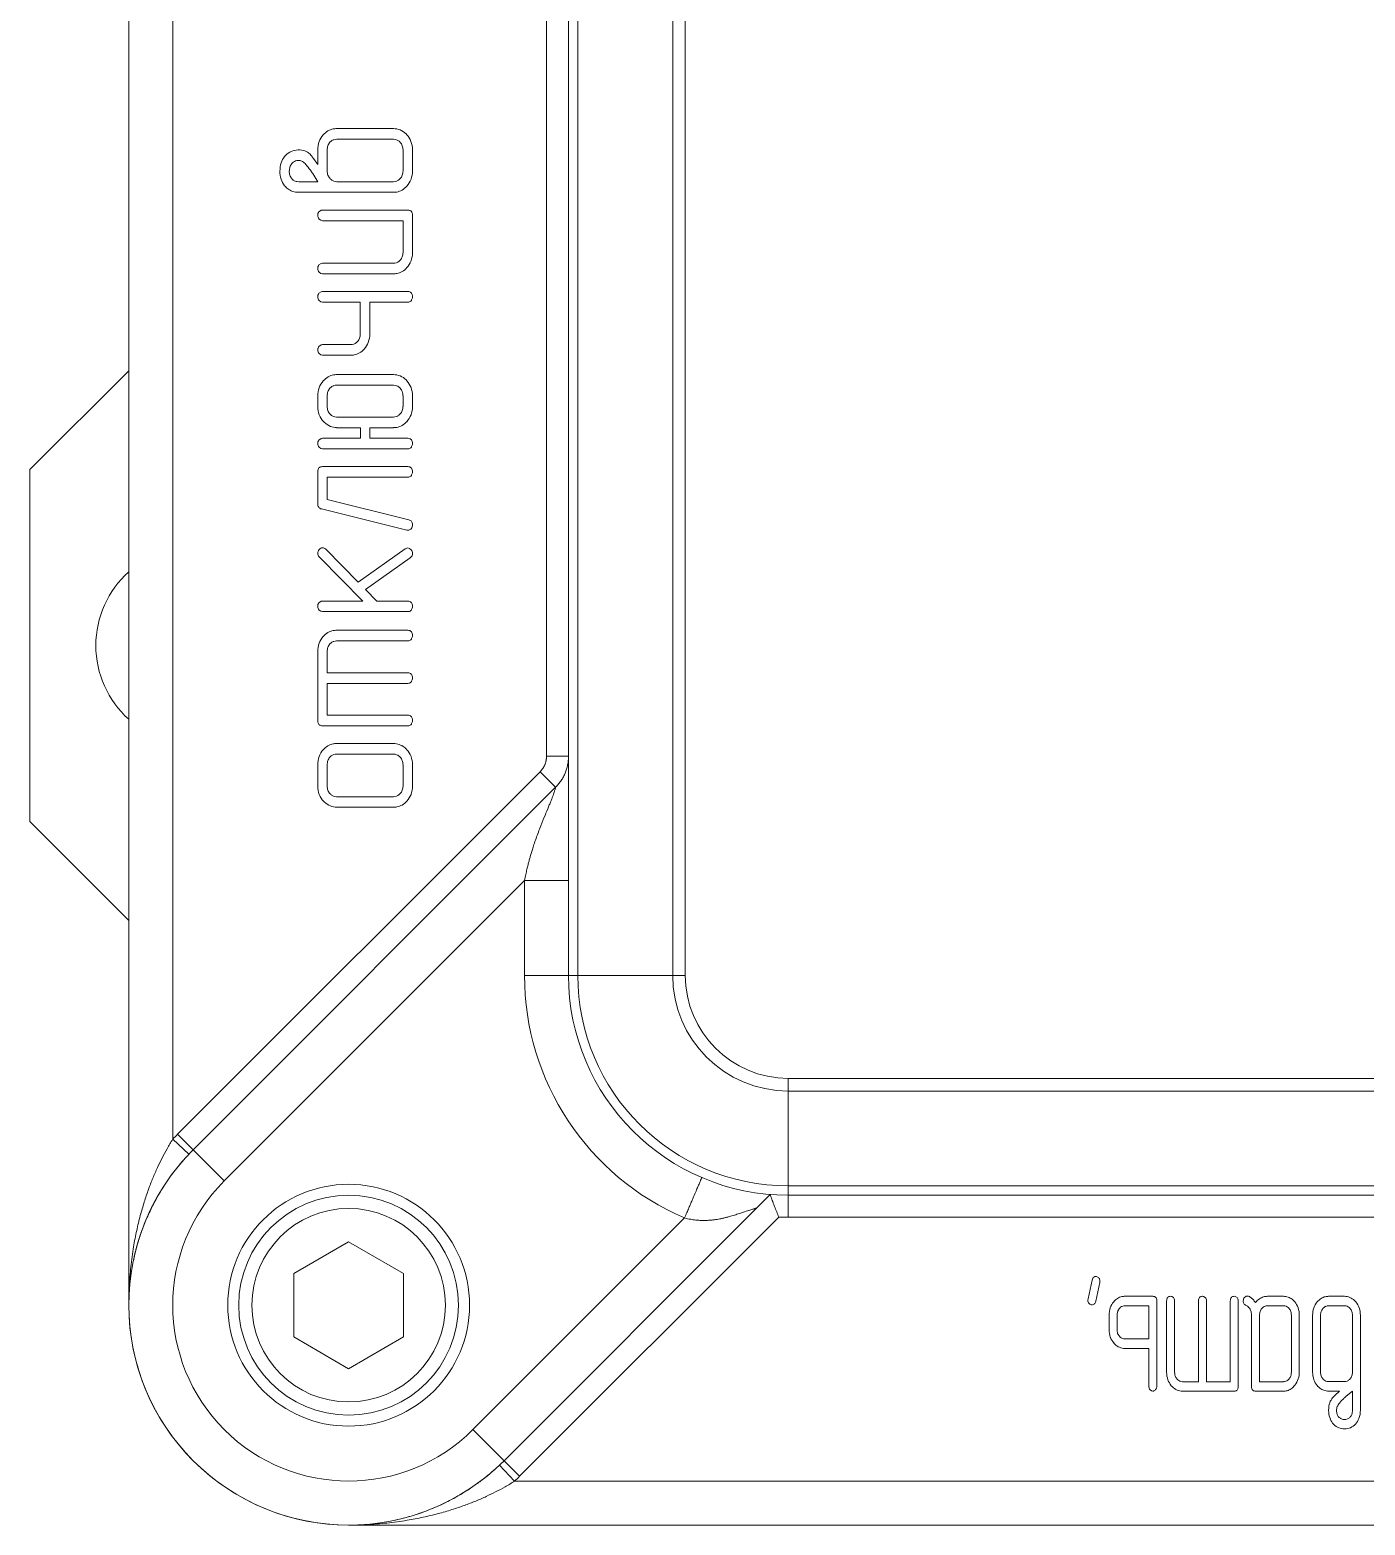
# Model space of a CAD drawing. Header units: millimetres. Extents: x -337 to 383, y -252 to 375.
# Drawn here: x -62 to -1.3, y -80 to -12 of the extents above; entities that cross this region are included whole.
import ezdxf

# ---------------------------------------------------------------- set-up
doc = ezdxf.new("R2010")
doc.units = ezdxf.units.MM
doc.linetypes.add('K5LT_THIN', pattern=[0])

# ---------------------------------------------------------------- blocks, each defined once
blk = doc.blocks.new('U2')
at = {"color": 7, "linetype": 'K5LT_THIN', "lineweight": 18}
for p, q in [((-37.5, 55), (-37.5, -55)), ((-37.074, 55), (-37.074, -55)), ((-32.758, 55), (-32.758, -55)), ((-32.185, 55), (-32.185, -55)), ((-57.5, -70), (-57.5, -6)), ((-55.5, -62.45), (-55.5, -7.55)), ((-38.5, -11), (-38.5, -45.029)), ((-45.457, -16.489), (-48.044, -16.489)), ((-45.457, -16.972), (-48.044, -16.972)), ((-45.383, -16.979), (-45.457, -16.972)), ((-44.849, -16.767), (-44.883, -16.732)), ((-49.88, -17.465), (-49.892, -17.466)), ((-49.255, -17.658), (-49.325, -17.594)), ((-48.906, -17.46), (-48.906, -18.116)), ((-48.475, -17.46), (-48.475, -18.416)), ((-48.289, -17.055), (-48.35, -17.112)), ((-45.026, -18.416), (-45.026, -17.46)), ((-44.595, -18.416), (-44.595, -17.46)), ((-50.019, -18.014), (-50.085, -18.08)), ((-49.747, -17.94), (-49.786, -17.938)), ((-48.906, -18.116), (-49.104, -17.841)), ((-49.855, -18.897), (-49.773, -18.903)), ((-49.773, -18.903), (-48.906, -18.903)), ((-48.906, -18.903), (-49.135, -18.532)), ((-48.119, -18.897), (-48.044, -18.903)), ((-48.044, -18.903), (-45.457, -18.903)), ((-45.212, -18.821), (-45.151, -18.763)), ((-49.773, -19.386), (-45.457, -19.386)), ((-48.754, -20.202), (-48.852, -20.271)), ((-48.692, -20.194), (-48.754, -20.202)), ((-44.811, -20.194), (-48.692, -20.194)), ((-44.653, -20.251), (-44.67, -20.235)), ((-48.908, -20.435), (-48.908, -20.437)), ((-48.834, -20.604), (-48.762, -20.658)), ((-48.762, -20.658), (-48.692, -20.676)), ((-48.692, -20.676), (-45.026, -20.676)), ((-45.026, -20.676), (-45.026, -22.126)), ((-44.595, -22.126), (-44.595, -20.436)), ((-48.908, -22.851), (-48.908, -22.853)), ((-48.754, -22.618), (-48.852, -22.687)), ((-48.834, -23.019), (-48.762, -23.073)), ((-48.762, -23.073), (-48.692, -23.091)), ((-48.692, -22.61), (-48.754, -22.618)), ((-45.458, -22.61), (-48.692, -22.61)), ((-48.692, -23.091), (-45.458, -23.091)), ((-45.151, -22.47), (-45.213, -22.527)), ((-48.908, -24.139), (-48.908, -24.141)), ((-48.754, -23.906), (-48.852, -23.975)), ((-48.835, -24.308), (-48.762, -24.362)), ((-48.762, -24.362), (-48.692, -24.38)), ((-48.692, -23.898), (-48.754, -23.906)), ((-44.811, -23.898), (-48.692, -23.898)), ((-48.692, -24.38), (-46.968, -24.38)), ((-46.968, -24.38), (-46.968, -25.831)), ((-46.537, -25.829), (-46.537, -24.38)), ((-46.537, -24.38), (-44.811, -24.38)), ((-44.811, -24.38), (-44.762, -24.376)), ((-44.647, -23.966), (-44.655, -23.957)), ((-48.754, -26.322), (-48.852, -26.391)), ((-48.692, -26.314), (-48.754, -26.322)), ((-47.399, -26.314), (-48.692, -26.314)), ((-47.093, -26.174), (-47.155, -26.232)), ((-48.908, -26.555), (-48.908, -26.557)), ((-48.835, -26.723), (-48.762, -26.778)), ((-48.762, -26.778), (-48.692, -26.796)), ((-48.692, -26.796), (-47.399, -26.796)), ((-62, -32), (-57.5, -27.5)), ((-45.458, -27.677), (-48.045, -27.677)), ((-48.29, -28.241), (-48.351, -28.298)), ((-45.458, -28.158), (-48.045, -28.158)), ((-45.38, -28.165), (-45.458, -28.158)), ((-44.847, -27.959), (-44.888, -27.916)), ((-48.908, -28.642), (-48.908, -29.125)), ((-48.477, -28.642), (-48.477, -29.125)), ((-45.026, -29.125), (-45.026, -28.642)), ((-44.595, -29.125), (-44.595, -28.642)), ((-48.638, -29.815), (-48.608, -29.844)), ((-48.123, -29.601), (-48.045, -29.608)), ((-48.045, -29.608), (-45.458, -29.608)), ((-45.213, -29.526), (-45.151, -29.468)), ((-48.754, -30.582), (-48.852, -30.651)), ((-48.692, -30.574), (-48.754, -30.582)), ((-46.966, -30.574), (-48.692, -30.574)), ((-48.045, -30.09), (-46.966, -30.09)), ((-46.966, -30.09), (-46.966, -30.574)), ((-46.534, -30.574), (-46.534, -30.09)), ((-46.534, -30.09), (-45.457, -30.09)), ((-44.811, -30.574), (-46.534, -30.574)), ((-48.908, -30.815), (-48.908, -30.817)), ((-48.834, -30.983), (-48.762, -31.037)), ((-48.762, -31.037), (-48.692, -31.055)), ((-48.692, -31.055), (-44.811, -31.055)), ((-44.811, -31.055), (-44.762, -31.052)), ((-44.647, -30.641), (-44.655, -30.632)), ((-48.833, -31.903), (-48.85, -31.919)), ((-44.811, -31.862), (-48.692, -31.862)), ((-44.647, -31.93), (-44.655, -31.921)), ((-62, -48), (-62, -32)), ((-48.908, -32.104), (-48.908, -33.552)), ((-48.477, -32.344), (-44.811, -32.344)), ((-48.477, -33.358), (-48.477, -32.344)), ((-44.811, -32.344), (-44.762, -32.34)), ((-48.74, -33.788), (-44.858, -34.754)), ((-44.763, -34.28), (-48.477, -33.358)), ((-44.858, -34.754), (-44.806, -34.758)), ((-44.806, -34.758), (-44.756, -34.752)), ((-48.83, -35.977), (-46.858, -37.977)), ((-48.683, -35.552), (-48.701, -35.553)), ((-48.536, -35.62), (-48.543, -35.612)), ((-47.071, -37.117), (-48.536, -35.62)), ((-44.928, -35.6), (-47.071, -37.117)), ((-46.733, -37.45), (-44.694, -36.006)), ((-44.807, -35.562), (-44.928, -35.6)), ((-44.73, -35.581), (-44.807, -35.562)), ((-44.656, -35.639), (-44.73, -35.581)), ((-48.754, -37.985), (-48.852, -38.054)), ((-48.692, -37.977), (-48.754, -37.985)), ((-46.858, -37.977), (-48.692, -37.977)), ((-46.212, -37.977), (-46.733, -37.45)), ((-44.811, -37.977), (-46.212, -37.977)), ((-44.647, -38.044), (-44.655, -38.036)), ((-48.908, -38.218), (-48.908, -38.22)), ((-48.834, -38.386), (-48.762, -38.44)), ((-48.762, -38.44), (-48.692, -38.458)), ((-48.692, -38.458), (-44.811, -38.458)), ((-44.811, -38.458), (-44.762, -38.455)), ((-44.811, -39.305), (-48.045, -39.305)), ((-44.647, -39.373), (-44.655, -39.364)), ((-48.351, -39.927), (-48.29, -39.869)), ((-48.045, -39.787), (-44.811, -39.787)), ((-44.811, -39.787), (-44.762, -39.783)), ((-48.908, -40.271), (-48.908, -43.408)), ((-48.477, -41.237), (-48.477, -40.27)), ((-44.811, -41.237), (-48.477, -41.237)), ((-44.647, -41.304), (-44.655, -41.295)), ((-48.477, -43.168), (-48.477, -41.718)), ((-48.477, -41.718), (-44.811, -41.718)), ((-44.811, -41.718), (-44.762, -41.714)), ((-44.811, -43.168), (-48.477, -43.168)), ((-44.647, -43.235), (-44.655, -43.227)), ((-48.85, -43.593), (-48.833, -43.609)), ((-48.692, -43.65), (-44.811, -43.65)), ((-44.811, -43.65), (-44.762, -43.646)), ((-45.458, -44.457), (-48.045, -44.457)), ((-48.908, -45.422), (-48.908, -46.388)), ((-48.477, -45.422), (-48.477, -46.389)), ((-48.29, -45.021), (-48.351, -45.078)), ((-45.458, -44.938), (-48.045, -44.938)), ((-45.38, -44.945), (-45.458, -44.938)), ((-45.026, -46.389), (-45.026, -45.422)), ((-44.595, -46.388), (-44.595, -45.422)), ((-38.5, -45.029), (-37.5, -45.029)), ((-38.793, -45.737), (-55.278, -62.222)), ((-38.793, -45.737), (-38.086, -46.444)), ((-38.086, -46.444), (-54.571, -62.929)), ((-48.123, -46.865), (-48.045, -46.872)), ((-48.045, -46.872), (-45.458, -46.872)), ((-45.213, -46.79), (-45.151, -46.732)), ((-48.638, -47.079), (-48.608, -47.108)), ((-48.045, -47.354), (-45.458, -47.354)), ((-57.5, -52.5), (-62, -48)), ((-39.5, -50.686), (-53.157, -64.343)), ((-37.5, -50.686), (-39.5, -50.686)), ((-39.5, -50.686), (-39.5, -55)), ((-39.5, -55), (-37.5, -55)), ((-37.5, -55), (-37.074, -55)), ((-32.758, -55), (-37.074, -55)), ((-32.185, -55), (-32.758, -55)), ((-27.5, -59.685), (27.5, -59.685)), ((-27.5, -59.685), (-27.5, -60.258)), ((-27.5, -60.258), (-27.5, -64.574)), ((-27.5, -60.258), (27.5, -60.258)), ((-55.5, -62.45), (-54.773, -63.137)), ((-55.278, -62.222), (-54.571, -62.929)), ((-53.157, -64.343), (-54.571, -62.929)), ((-27.5, -64.574), (27.5, -64.574)), ((-27.5, -65), (-27.5, -64.574)), ((-28.944, -65.586), (-28.324, -64.966)), ((-27.5, -65), (27.5, -65)), ((-27.5, -66), (-27.5, -65)), ((-40.429, -77.071), (-28.944, -65.586)), ((-41.843, -75.657), (-32.219, -66.033)), ((-39.722, -77.778), (-27.935, -65.991)), ((-27.5, -66), (27.5, -66)), ((-47.5, -67.113), (-50, -68.557)), ((-45, -68.557), (-47.5, -67.113)), ((-50, -68.557), (-50, -71.443)), ((-45, -71.443), (-45, -68.557)), ((-13.683, -68.858), (-13.864, -69.712)), ((-13.472, -68.694), (-13.509, -68.69)), ((-13.509, -69.816), (-13.328, -68.962)), ((-13.375, -68.755), (-13.472, -68.694)), ((-13.328, -68.962), (-13.321, -68.897)), ((-57.498, -69.797), (-57.498, -69.796)), ((-57.498, -69.813), (-57.498, -69.808)), ((-13.864, -69.712), (-13.871, -69.777)), ((-13.684, -69.984), (-13.683, -69.984)), ((-13.683, -69.984), (-13.626, -69.974)), ((-13.626, -69.974), (-13.576, -69.943)), ((-10.915, -69.595), (-12.182, -69.595)), ((-11.097, -70.026), (-12.182, -70.026)), ((-11.097, -71.534), (-11.097, -70.026)), ((-10.784, -69.643), (-10.799, -69.63)), ((-10.734, -73.692), (-10.734, -69.811)), ((-10.287, -69.811), (-10.287, -73.045)), ((-10.106, -69.595), (-10.111, -69.595)), ((-10.058, -69.608), (-10.106, -69.595)), ((-9.979, -69.647), (-10.058, -69.608)), ((-9.925, -73.045), (-9.925, -69.811)), ((-8.84, -69.811), (-8.84, -73.477)), ((-8.658, -69.595), (-8.664, -69.595)), ((-8.61, -69.608), (-8.658, -69.595)), ((-8.532, -69.647), (-8.61, -69.608)), ((-8.477, -73.477), (-8.477, -69.811)), ((-7.392, -69.811), (-7.392, -73.477)), ((-7.211, -69.595), (-7.216, -69.595)), ((-7.163, -69.608), (-7.211, -69.595)), ((-7.084, -69.647), (-7.163, -69.608)), ((-7.03, -73.692), (-7.03, -69.811)), ((-6.677, -69.589), (-6.75, -69.647)), ((-6.627, -69.582), (-6.677, -69.589)), ((-6.562, -69.595), (-6.627, -69.582)), ((-4.976, -69.595), (-5.7, -69.595)), ((-4.976, -70.026), (-5.7, -70.026)), ((-4.905, -70.034), (-4.976, -70.026)), ((-2.201, -69.595), (-2.918, -69.595)), ((-2.201, -70.026), (-2.918, -70.026)), ((-2.128, -70.034), (-2.201, -70.026)), ((-1.687, -69.849), (-1.74, -69.792)), ((-12.906, -70.457), (-12.906, -71.104)), ((-12.544, -70.457), (-12.544, -71.104)), ((-12.38, -70.094), (-12.439, -70.151)), ((-6.424, -70.457), (-6.424, -73.692)), ((-6.062, -70.458), (-6.062, -73.477)), ((-5.898, -70.094), (-5.957, -70.151)), ((-4.614, -73.045), (-4.614, -70.458)), ((-4.252, -73.045), (-4.252, -70.458)), ((-3.646, -70.457), (-3.646, -73.044)), ((-3.284, -70.457), (-3.284, -73.044)), ((-3.151, -70.125), (-3.177, -70.153)), ((-1.836, -73.044), (-1.836, -70.457)), ((-1.473, -74.773), (-1.473, -70.457)), ((-50, -71.443), (-47.5, -72.887)), ((-47.5, -72.887), (-45, -71.443)), ((-12.695, -71.718), (-12.648, -71.769)), ((-12.254, -71.527), (-12.182, -71.534)), ((-12.182, -71.534), (-11.097, -71.534)), ((-12.182, -71.966), (-11.097, -71.966)), ((-11.097, -71.966), (-11.097, -73.692)), ((-4.778, -73.409), (-4.719, -73.351)), ((-1.968, -73.376), (-1.942, -73.348)), ((-11.097, -73.692), (-11.096, -73.711)), ((-11.039, -73.852), (-10.979, -73.894)), ((-10.979, -73.894), (-10.915, -73.908)), ((-10.915, -73.908), (-10.893, -73.906)), ((-10.075, -73.66), (-10.028, -73.711)), ((-9.563, -73.477), (-9.635, -73.469)), ((-8.84, -73.477), (-9.563, -73.477)), ((-9.563, -73.908), (-7.211, -73.908)), ((-7.392, -73.477), (-8.477, -73.477)), ((-6.374, -73.859), (-6.359, -73.873)), ((-6.243, -73.908), (-4.976, -73.908)), ((-6.062, -73.477), (-4.976, -73.477)), ((-2.992, -73.467), (-2.918, -73.475)), ((-2.918, -73.475), (-2.201, -73.475)), ((-2.918, -73.906), (-2.426, -73.906)), ((-2.426, -73.906), (-2.632, -74.104)), ((-1.836, -73.906), (-2.114, -74.135)), ((-1.836, -74.773), (-1.836, -73.906)), ((-2.694, -75.415), (-2.682, -75.427)), ((-2.255, -75.195), (-2.198, -75.2)), ((-1.95, -75.097), (-1.941, -75.087)), ((-41.843, -75.657), (-40.429, -77.071)), ((-2.198, -75.626), (-2.187, -75.626)), ((-40.637, -77.273), (-39.95, -78)), ((-39.722, -77.778), (-40.429, -77.071)), ((39.95, -78), (-39.95, -78)), ((47.5, -80), (-47.5, -80)), ((-47.5, -80), (47.5, -80)), ((-47.315, -79.998), (-47.305, -79.998)), ((-47.294, -79.998), (-47.293, -79.998))]:
    blk.add_line(p, q, dxfattribs=at)
for radius in [5.5, 5, 4.4]:
    blk.add_circle((-47.5, -70), radius, dxfattribs=at)
for centre, radius, start, end in [((-47.938, -17.404), 0.959, 138.72869, 160.18515), ((-47.995, -17.354), 0.883, 120.62602, 138.72869), ((-48.067, -17.233), 0.742, 100.86233, 120.62602), ((-48.053, -17.358), 0.384, 108.62977, 127.93384), ((-48.053, -17.302), 0.813, 95.26944, 100.86233), ((-48.044, -17.384), 0.412, 90, 108.62977), ((-48.044, -17.405), 0.915, 90, 95.26944), ((-45.457, -17.273), 0.784, 67.11339, 90), ((-45.449, -17.336), 0.364, 59.38195, 79.40003), ((-45.484, -17.335), 0.851, 45.16697, 67.11339), ((-45.528, -17.388), 0.92, 20.16011, 42.49692), ((-49.79, -18.255), 0.797, 119.27996, 141.56022), ((-49.803, -18.232), 0.772, 96.62559, 119.27996), ((-49.776, -18.431), 0.972, 76.8448, 96.18516), ((-49.689, -18.06), 0.591, 51.96584, 76.8448), ((-50.44, -18.778), 1.631, 39.43533, 43.39816), ((-47.784, -17.46), 1.122, 160.18515, 180), ((-47.9, -17.46), 0.575, 160.2185, 180), ((-48.002, -17.423), 0.467, 138.24071, 160.2185), ((-45.503, -17.427), 0.469, 41.76591, 59.38195), ((-45.515, -17.438), 0.485, 20.22597, 41.76591), ((-45.575, -17.46), 0.549, 0, 20.22597), ((-45.722, -17.46), 1.127, 0, 20.16011), ((-49.406, -18.421), 1.22, 162.29003, 180), ((-49.681, -18.333), 0.932, 141.99906, 162.29003), ((-49.611, -18.421), 0.588, 161.44614, 180), ((-49.697, -18.392), 0.498, 141.26827, 161.44614), ((-49.808, -18.284), 0.343, 108.09109, 127.97954), ((-49.786, -18.351), 0.414, 90, 108.09109), ((-49.784, -18.296), 0.358, 59.33263, 84.14674), ((-49.906, -18.502), 0.598, 40.18817, 59.33263), ((-54.452, -22.335), 6.544, 37.16085, 40.14257), ((-50.727, -19.014), 2.002, 35.85896, 39.43533), ((-49.436, -18.421), 1.191, 180, 197.92896), ((-49.625, -18.482), 0.992, 197.92896, 217.58985), ((-49.582, -18.421), 0.618, 180, 198.113), ((-49.713, -18.463), 0.48, 198.113, 218.68455), ((-49.831, -18.574), 0.319, 216.45354, 240.02195), ((-49.797, -18.514), 0.388, 240.02195, 261.35986), ((-50.707, -19.497), 1.845, 31.54415, 37.16085), ((-47.926, -18.416), 0.549, 180, 200.22295), ((-47.986, -18.438), 0.485, 200.22295, 221.76129), ((-47.998, -18.449), 0.468, 221.76129, 239.3803), ((-48.052, -18.539), 0.364, 239.3803, 259.39717), ((-45.457, -18.491), 0.412, 270, 288.62977), ((-45.448, -18.518), 0.384, 288.62977, 307.93384), ((-45.5, -18.452), 0.467, 318.24072, 340.2185), ((-45.601, -18.416), 0.575, 340.2185, 0), ((-45.577, -18.451), 0.976, 318.2364, 339.64452), ((-45.673, -18.416), 1.078, 339.64452, 0), ((-49.718, -18.538), 0.884, 218.37984, 225.0251), ((-49.799, -18.619), 0.769, 225.0251, 232.15085), ((-49.833, -18.663), 0.714, 232.15085, 252.23467), ((-49.773, -18.475), 0.911, 252.23467, 270), ((-45.457, -18.536), 0.851, 270, 275.17871), ((-45.451, -18.61), 0.776, 275.17871, 280.60139), ((-45.442, -18.657), 0.728, 280.60139, 300.61887), ((-45.548, -18.477), 0.937, 300.61887, 318.23639), ((-48.654, -20.435), 0.254, 161.09978, 180), ((-48.603, -20.453), 0.308, 143.95802, 161.09978), ((-44.811, -20.498), 0.304, 73.84248, 90), ((-44.773, -20.367), 0.167, 51.98412, 73.84248), ((-44.777, -20.369), 0.171, 17.26482, 43.63069), ((-44.991, -20.436), 0.396, 0, 17.26482), ((-48.686, -20.435), 0.221, 180.48064, 203.77227), ((-48.655, -20.422), 0.256, 203.77227, 225.43127), ((-45.505, -22.155), 0.473, 318.26858, 339.98117), ((-45.582, -22.126), 0.556, 339.98117, 0), ((-45.704, -22.126), 1.109, 339.95769, 0), ((-48.654, -22.851), 0.254, 161.09978, 180), ((-48.686, -22.851), 0.221, 180.48064, 203.77227), ((-48.603, -22.868), 0.308, 143.95802, 161.09978), ((-48.655, -22.837), 0.256, 203.77227, 225.43127), ((-45.458, -22.198), 0.412, 270, 288.63494), ((-45.458, -22.186), 0.905, 270, 275.0654), ((-45.449, -22.28), 0.812, 275.0654, 280.41479), ((-45.449, -22.224), 0.384, 288.63494, 307.93542), ((-45.437, -22.346), 0.744, 280.41479, 300.20811), ((-45.514, -22.214), 0.896, 300.20811, 318.23105), ((-45.55, -22.182), 0.945, 318.23104, 339.95769), ((-48.654, -24.139), 0.254, 161.09978, 180), ((-48.686, -24.139), 0.222, 180.45724, 203.74184), ((-48.603, -24.157), 0.308, 143.95802, 161.09978), ((-48.655, -24.126), 0.256, 203.74184, 225.40703), ((-44.811, -24.153), 0.255, 69.34898, 90), ((-44.796, -24.18), 0.199, 279.5828, 300.61644), ((-44.787, -24.09), 0.187, 45.18819, 69.34898), ((-44.774, -24.217), 0.156, 300.61644, 324.37247), ((-44.825, -24.102), 0.224, 16.62526, 37.5278), ((-45.968, -23.761), 1.429, 337.52668, 342.91603), ((-44.948, -24.139), 0.353, 0, 16.62526), ((-44.738, -24.139), 0.143, 342.91603, 0), ((-47.525, -25.831), 0.556, 339.9964, 0), ((-47.648, -25.829), 1.111, 339.97892, 0), ((-48.654, -26.555), 0.254, 161.11273, 180), ((-48.602, -26.572), 0.308, 143.97813, 161.11273), ((-47.399, -25.903), 0.411, 270, 288.63482), ((-47.391, -25.929), 0.384, 288.63482, 307.93679), ((-47.447, -25.859), 0.473, 318.29211, 339.9964), ((-47.456, -25.919), 0.896, 300.24606, 318.26222), ((-47.493, -25.886), 0.946, 318.26222, 339.97892), ((-48.686, -26.555), 0.222, 180.46504, 203.75198), ((-48.655, -26.541), 0.256, 203.75198, 225.41511), ((-47.399, -25.892), 0.903, 270, 275.08097), ((-47.391, -25.985), 0.81, 275.08097, 280.44702), ((-47.379, -26.051), 0.743, 280.44702, 300.24606), ((-47.955, -28.586), 0.937, 120.59236, 138.2145), ((-48.061, -28.406), 0.728, 100.57792, 120.59236), ((-48.052, -28.454), 0.777, 95.16731, 100.57792), ((-48.045, -28.528), 0.851, 90, 95.16731), ((-45.458, -28.462), 0.785, 67.19484, 90), ((-45.476, -28.506), 0.833, 45.05649, 67.19484), ((-47.851, -28.642), 1.057, 159.49681, 180), ((-47.921, -28.616), 0.982, 138.2145, 159.49681), ((-47.921, -28.642), 0.555, 159.9734, 180), ((-47.998, -28.613), 0.473, 138.256, 159.9734), ((-48.054, -28.544), 0.384, 108.63352, 127.9347), ((-48.045, -28.57), 0.412, 90, 108.63352), ((-45.447, -28.531), 0.372, 59.75963, 79.55874), ((-45.486, -28.597), 0.448, 41.74401, 59.75963), ((-45.504, -28.613), 0.473, 20.0266, 41.74401), ((-45.582, -28.642), 0.555, 0, 20.0266), ((-45.565, -28.601), 0.963, 20.27652, 41.78447), ((-45.677, -28.642), 1.082, 0, 20.27652), ((-47.849, -29.125), 1.059, 180, 201.34817), ((-47.921, -29.125), 0.555, 180, 200.0266), ((-45.582, -29.125), 0.555, 339.9734, 0), ((-45.703, -29.125), 1.108, 339.95988, 0), ((-47.991, -29.18), 0.907, 201.34817, 224.43699), ((-47.94, -29.143), 0.969, 226.36055, 246.44081), ((-47.998, -29.153), 0.473, 200.0266, 221.744), ((-48.017, -29.169), 0.448, 221.744, 239.75962), ((-48.055, -29.236), 0.372, 239.75962, 259.55873), ((-45.458, -29.196), 0.412, 270, 288.63352), ((-45.449, -29.222), 0.384, 288.63352, 307.9347), ((-45.504, -29.153), 0.473, 318.25599, 339.9734), ((-45.513, -29.213), 0.896, 300.21078, 318.23306), ((-45.55, -29.181), 0.945, 318.23306, 339.95988), ((-48.045, -29.383), 0.706, 246.44081, 270), ((-45.457, -29.185), 0.904, 270, 275.06646), ((-45.449, -29.278), 0.811, 275.06646, 280.41695), ((-45.437, -29.344), 0.744, 280.41695, 300.21078), ((-44.811, -30.828), 0.254, 69.3428, 90), ((-44.787, -30.765), 0.187, 45.18458, 69.3428), ((-48.654, -30.815), 0.254, 161.08684, 180), ((-48.686, -30.815), 0.221, 180.48064, 203.77227), ((-48.603, -30.832), 0.308, 143.93792, 161.08684), ((-48.655, -30.801), 0.256, 203.77227, 225.43127), ((-44.795, -30.856), 0.199, 279.57547, 300.62166), ((-44.774, -30.892), 0.156, 300.62166, 324.37247), ((-44.825, -30.778), 0.224, 16.61271, 37.50569), ((-45.969, -30.437), 1.43, 337.54284, 342.92887), ((-44.948, -30.815), 0.353, 0, 16.61271), ((-44.738, -30.815), 0.143, 342.92887, 0), ((-48.726, -32.037), 0.171, 136.26589, 162.69399), ((-48.73, -32.035), 0.167, 106.11053, 127.90573), ((-48.692, -32.166), 0.304, 90, 106.11053), ((-44.811, -32.117), 0.255, 69.34898, 90), ((-44.787, -32.053), 0.187, 45.18819, 69.34898), ((-44.825, -32.066), 0.224, 16.62526, 37.5278), ((-48.512, -32.104), 0.395, 162.69399, 180), ((-44.795, -32.144), 0.199, 279.57547, 300.62166), ((-44.774, -32.181), 0.156, 300.62166, 324.37247), ((-45.969, -31.725), 1.43, 337.54284, 342.92887), ((-44.948, -32.103), 0.353, 0, 16.62526), ((-44.738, -32.103), 0.143, 342.92887, 0), ((-48.555, -33.552), 0.352, 180, 195.6485), ((-48.707, -33.594), 0.195, 195.6485, 216.72975), ((-48.717, -33.602), 0.182, 216.72975, 237.95253), ((-48.673, -33.532), 0.265, 237.95253, 255.51394), ((-44.832, -34.548), 0.276, 58.35937, 75.50075), ((-44.782, -34.466), 0.18, 37.09543, 58.35937), ((-44.864, -34.52), 0.267, 322.11843, 341.71839), ((-44.788, -34.47), 0.187, 16.04431, 37.09543), ((-44.901, -34.507), 0.306, 341.71839, 0), ((-44.916, -34.507), 0.321, 0, 16.04431), ((-44.798, -34.584), 0.173, 284.06274, 303.92752), ((-44.816, -34.557), 0.206, 303.92752, 322.11845), ((-48.69, -35.798), 0.218, 158.10553, 180), ((-48.685, -35.798), 0.223, 180, 203.57025), ((-48.599, -35.835), 0.316, 139.96139, 158.10553), ((-48.605, -35.764), 0.31, 203.57025, 223.52057), ((-48.65, -35.792), 0.249, 119.41691, 139.96137), ((-48.685, -35.731), 0.178, 95.11481, 119.41691), ((-48.683, -35.733), 0.18, 66.62833, 90), ((-48.702, -35.775), 0.227, 45.82582, 66.62833), ((-44.852, -35.787), 0.27, 305.80081, 330.70078), ((-44.882, -35.816), 0.287, 19.18378, 38.05284), ((-44.781, -35.838), 0.183, 333.62049, 348.53155), ((-44.873, -35.813), 0.278, 0, 19.18378), ((-44.904, -35.813), 0.309, 348.53155, 0), ((-54.5, -40), 4.5, 131.81031, 228.18969), ((-48.603, -38.235), 0.308, 143.94797, 161.09331), ((-44.811, -38.231), 0.254, 69.34338, 90), ((-44.787, -38.168), 0.187, 45.18575, 69.34338), ((-44.825, -38.181), 0.224, 16.61271, 37.50569), ((-48.654, -38.218), 0.254, 161.09331, 180), ((-48.686, -38.218), 0.221, 180.48064, 203.77227), ((-48.655, -38.204), 0.256, 203.77227, 225.43127), ((-44.795, -38.259), 0.199, 279.57547, 300.62166), ((-44.774, -38.295), 0.156, 300.62166, 324.37247), ((-45.969, -37.84), 1.43, 337.54284, 342.92887), ((-44.948, -38.218), 0.353, 0, 16.61271), ((-44.738, -38.218), 0.143, 342.92887, 0), ((-47.997, -40.17), 0.883, 120.6047, 138.71061), ((-48.068, -40.049), 0.742, 100.84402, 120.6047), ((-48.055, -40.119), 0.813, 95.26066, 100.84402), ((-48.045, -40.221), 0.916, 90, 95.26066), ((-44.811, -39.56), 0.255, 69.34898, 90), ((-44.787, -39.496), 0.187, 45.18819, 69.34898), ((-44.825, -39.509), 0.224, 16.62526, 37.5278), ((-47.807, -40.271), 1.101, 160.04655, 180), ((-47.935, -40.224), 0.964, 138.71061, 160.04655), ((-47.921, -40.27), 0.555, 159.9734, 180), ((-47.998, -40.242), 0.473, 138.256, 159.9734), ((-48.054, -40.172), 0.384, 108.63352, 127.9347), ((-48.045, -40.199), 0.412, 90, 108.63352), ((-44.795, -39.587), 0.199, 279.57547, 300.62166), ((-44.774, -39.623), 0.156, 300.62166, 324.37247), ((-45.969, -39.168), 1.43, 337.54284, 342.92887), ((-44.948, -39.546), 0.353, 0, 16.62526), ((-44.738, -39.546), 0.143, 342.92887, 0), ((-44.811, -41.491), 0.255, 69.34898, 90), ((-44.787, -41.428), 0.187, 45.18819, 69.34898), ((-44.825, -41.441), 0.224, 16.62526, 37.5278), ((-44.948, -41.477), 0.353, 0, 16.62526), ((-44.738, -41.477), 0.143, 342.92887, 0), ((-44.795, -41.519), 0.199, 279.57547, 300.62166), ((-44.774, -41.555), 0.156, 300.62166, 324.37247), ((-45.969, -41.1), 1.43, 337.54284, 342.92887), ((-48.512, -43.408), 0.396, 180, 197.268), ((-44.811, -43.423), 0.255, 69.34898, 90), ((-44.787, -43.359), 0.187, 45.18819, 69.34898), ((-44.825, -43.372), 0.224, 16.62526, 37.5278), ((-45.969, -43.031), 1.43, 337.54284, 342.92887), ((-44.948, -43.409), 0.353, 0, 16.62526), ((-44.738, -43.409), 0.143, 342.92887, 0), ((-48.726, -43.475), 0.171, 197.268, 223.63405), ((-48.73, -43.477), 0.167, 231.98757, 253.84525), ((-48.692, -43.346), 0.304, 253.84525, 270), ((-44.795, -43.45), 0.199, 279.57547, 300.62166), ((-44.774, -43.486), 0.156, 300.62166, 324.37247), ((-47.935, -45.376), 0.965, 138.72101, 160.05156), ((-47.996, -45.322), 0.883, 120.61737, 138.72101), ((-48.068, -45.2), 0.742, 100.85468, 120.61737), ((-48.055, -45.27), 0.813, 95.2658, 100.85468), ((-48.045, -45.372), 0.916, 90, 95.2658), ((-45.458, -45.282), 0.825, 71.37079, 90), ((-45.44, -45.228), 0.769, 52.06672, 71.37079), ((-45.501, -45.307), 0.869, 46.73682, 52.06672), ((-45.591, -45.403), 1, 41.76895, 46.73682), ((-45.55, -45.366), 0.945, 20.04231, 41.76896), ((-47.806, -45.422), 1.102, 160.05156, 180), ((-47.921, -45.422), 0.556, 159.98117, 180), ((-47.998, -45.393), 0.473, 138.26859, 159.98117), ((-48.054, -45.324), 0.384, 108.63494, 127.93542), ((-48.045, -45.35), 0.412, 90, 108.63494), ((-45.447, -45.311), 0.372, 59.74427, 79.5457), ((-45.486, -45.377), 0.448, 41.73142, 59.74427), ((-45.505, -45.393), 0.473, 20.01883, 41.73142), ((-45.582, -45.422), 0.556, 0, 20.01883), ((-45.704, -45.422), 1.109, 0, 20.04231), ((-47.847, -46.388), 1.061, 180, 201.32372), ((-47.99, -46.444), 0.907, 201.32372, 224.40217), ((-47.921, -46.389), 0.556, 180, 200.01883), ((-47.998, -46.417), 0.473, 200.01883, 221.73141), ((-48.017, -46.433), 0.448, 221.73142, 239.74427), ((-48.055, -46.5), 0.372, 239.74427, 259.5457), ((-45.458, -46.46), 0.412, 270, 288.63494), ((-45.449, -46.487), 0.384, 288.63494, 307.93542), ((-45.505, -46.417), 0.473, 318.26858, 339.98117), ((-45.582, -46.389), 0.556, 339.98117, 0), ((-45.55, -46.444), 0.945, 318.23104, 339.95769), ((-45.704, -46.388), 1.109, 339.95769, 0), ((-47.94, -46.408), 0.967, 226.3598, 246.43868), ((-48.045, -46.649), 0.705, 246.43868, 270), ((-45.458, -46.449), 0.905, 270, 275.0654), ((-45.449, -46.542), 0.812, 275.0654, 280.41479), ((-45.437, -46.608), 0.744, 280.41479, 300.20811), ((-45.514, -46.477), 0.896, 300.20811, 318.23105), ((-27.5, -55), 12, 180, 246.84141), ((-27.5, -55), 10, 180, 270), ((-27.5, -55), 9.574, 180, 270), ((-27.5, -55), 5.258, 180, 270), ((-27.5, -55), 4.685, 180, 270), ((-47.5, -70), 11, 135, 136.65824), ((-47.5, -70), 10, 135, 315), ((-47.5, -70), 8, 135, 315), ((-27.5, -55), 11, 267.73339, 270), ((-13.205, -69.031), 0.508, 149.55607, 160.21038), ((-13.485, -68.866), 0.184, 131.77872, 149.55607), ((-13.507, -68.838), 0.148, 90.79254, 132.51762), ((-13.561, -68.911), 0.243, 20.89459, 40.01736), ((-13.525, -68.897), 0.204, 0, 20.89459), ((-47.5, -70), 10, 180, 270), ((-13.64, -69.777), 0.232, 180, 201.27931), ((-13.679, -69.792), 0.189, 201.27931, 224.85727), ((-13.663, -69.776), 0.212, 224.85729, 245.73437), ((-13.683, -69.821), 0.163, 245.73437, 269.61462), ((-13.689, -69.818), 0.169, 312.14583, 332.2338), ((-13.862, -69.727), 0.364, 332.2338, 345.87333), ((-12.046, -70.391), 0.85, 139.96964, 161.06324), ((-12.104, -70.343), 0.774, 122.355, 139.96963), ((-12.199, -70.193), 0.597, 102.26772, 122.355), ((-12.19, -70.232), 0.637, 95.96278, 102.26772), ((-12.182, -70.354), 0.327, 90, 108.82236), ((-12.182, -70.307), 0.712, 90, 95.96278), ((-10.915, -69.836), 0.241, 73.3485, 90), ((-10.886, -69.739), 0.139, 51.38398, 73.3485), ((-10.895, -69.747), 0.152, 16.70589, 43.05266), ((-11.108, -69.811), 0.373, 0, 16.70589), ((-9.955, -69.811), 0.332, 162.78765, 180), ((-10.091, -69.769), 0.189, 139.93296, 162.78765), ((-10.119, -69.762), 0.165, 112.40452, 135.5778), ((-10.107, -69.791), 0.196, 91.19829, 112.40452), ((-10.078, -69.751), 0.144, 18.35253, 46.40591), ((-10.258, -69.811), 0.333, 0, 18.35253), ((-8.508, -69.811), 0.332, 162.78765, 180), ((-8.644, -69.769), 0.189, 139.93296, 162.78765), ((-8.671, -69.762), 0.165, 112.40452, 135.5778), ((-8.659, -69.791), 0.196, 91.19829, 112.40452), ((-8.631, -69.751), 0.144, 18.35253, 46.40591), ((-8.81, -69.811), 0.333, 0, 18.35253), ((-7.061, -69.811), 0.332, 162.78765, 180), ((-7.197, -69.769), 0.189, 139.93296, 162.78765), ((-7.224, -69.762), 0.165, 112.40452, 135.5778), ((-7.212, -69.791), 0.196, 91.19829, 112.40452), ((-7.184, -69.751), 0.144, 18.35253, 46.40591), ((-7.363, -69.811), 0.333, 0, 18.35253), ((-6.504, -69.806), 0.297, 162.35233, 180), ((-6.506, -69.806), 0.295, 180, 193.2005), ((-6.609, -69.83), 0.189, 193.2005, 209.71885), ((-6.576, -69.783), 0.221, 141.87998, 162.35233), ((-6.623, -69.838), 0.173, 209.71885, 230.52163), ((-6.584, -69.791), 0.234, 230.52163, 248.37399), ((-7.01, -70.563), 0.65, 45.70764, 58.54477), ((-6.648, -69.862), 0.281, 55.3013, 72.05625), ((-6.9, -70.225), 0.722, 44.87464, 55.3013), ((-6.465, -69.833), 0.141, 40.82133, 56.56201), ((-8.777, -71.83), 3.196, 37.52712, 40.82133), ((-5.59, -70.367), 0.813, 126.15982, 143.47861), ((-5.72, -70.188), 0.591, 105.82476, 126.15982), ((-5.712, -70.217), 0.621, 97.63689, 105.82476), ((-5.7, -70.353), 0.327, 90, 108.82539), ((-5.7, -70.309), 0.714, 90, 97.63689), ((-4.976, -70.25), 0.655, 71.17672, 90), ((-4.968, -70.325), 0.298, 57.59887, 77.69126), ((-4.968, -70.226), 0.629, 51.97038, 71.17672), ((-5.025, -70.299), 0.723, 45.7175, 51.97038), ((-5.126, -70.402), 0.867, 40.00849, 45.7175), ((-5.113, -70.392), 0.85, 18.92321, 40.00849), ((-2.752, -70.411), 0.886, 140.6931, 161.09), ((-2.849, -70.331), 0.761, 122.94023, 140.6931), ((-2.938, -70.195), 0.598, 102.88883, 122.94023), ((-2.928, -70.239), 0.643, 96.2398, 102.88883), ((-2.918, -70.343), 0.317, 90, 112.99569), ((-2.918, -70.325), 0.73, 90, 96.2398), ((-2.201, -70.217), 0.622, 66.91664, 90), ((-2.192, -70.332), 0.305, 57.87653, 77.84861), ((-2.229, -70.282), 0.693, 45.065, 66.91664), ((-2.363, -70.417), 0.883, 19.3656, 40.02971), ((-11.855, -70.457), 1.052, 161.06324, 180), ((-12.018, -70.457), 0.526, 161.07061, 180), ((-12.114, -70.424), 0.425, 139.97975, 161.07061), ((-12.186, -70.342), 0.315, 108.82236, 128.02897), ((-6.816, -70.365), 0.372, 28.71907, 45.70764), ((-7.212, -70.517), 0.795, 13.50992, 24.63675), ((-6.964, -70.457), 0.54, 0, 13.50992), ((-5.535, -70.458), 0.527, 161.08485, 180), ((-5.631, -70.425), 0.425, 140.00774, 161.08485), ((-5.704, -70.341), 0.314, 108.82539, 128.03043), ((-5.016, -70.4), 0.387, 39.99226, 57.59887), ((-5.045, -70.425), 0.425, 18.91516, 39.99227), ((-5.141, -70.458), 0.527, 0, 18.91516), ((-5.305, -70.458), 1.053, 0, 18.92321), ((-2.617, -70.457), 1.03, 161.09, 180), ((-2.782, -70.457), 0.502, 160.63379, 180), ((-2.839, -70.437), 0.441, 139.97259, 160.63379), ((-2.907, -70.369), 0.346, 112.99569, 134.99397), ((-2.232, -70.396), 0.381, 40.02849, 57.87653), ((-2.266, -70.424), 0.425, 18.93493, 40.02848), ((-2.362, -70.457), 0.526, 0, 18.93493), ((-2.477, -70.457), 1.004, 0, 19.3656), ((-11.848, -71.104), 1.059, 180, 199.0218), ((-12.018, -71.104), 0.526, 180, 198.92939), ((-12.114, -71.136), 0.425, 198.92939, 220.02025), ((-12.062, -71.178), 0.832, 199.0218, 220.50987), ((-12.161, -71.281), 0.689, 225.03235, 247.03528), ((-12.143, -71.161), 0.387, 220.02026, 237.63384), ((-12.182, -71.332), 0.633, 247.03528, 270), ((-12.19, -71.236), 0.298, 237.63384, 257.72199), ((-9.227, -73.045), 1.06, 180, 199.00826), ((-9.442, -73.119), 0.832, 199.00826, 220.48783), ((-9.397, -73.045), 0.527, 180, 198.90476), ((-9.494, -73.078), 0.425, 198.90476, 219.97558), ((-9.523, -73.103), 0.387, 219.97559, 237.57851), ((-9.571, -73.178), 0.298, 237.57851, 257.67321), ((-4.972, -73.161), 0.314, 288.82539, 308.03043), ((-5.045, -73.078), 0.425, 320.00773, 341.08485), ((-5.141, -73.045), 0.527, 341.08485, 0), ((-5.275, -73.013), 1.028, 322.5635, 340.81286), ((-5.183, -73.045), 0.931, 340.81286, 0), ((-2.588, -73.044), 1.059, 180, 199.02685), ((-2.802, -73.118), 0.832, 199.02685, 220.51895), ((-2.758, -73.044), 0.526, 180, 198.93493), ((-2.854, -73.077), 0.425, 198.93493, 220.02849), ((-2.887, -73.105), 0.381, 220.02848, 237.87652), ((-2.928, -73.17), 0.305, 237.87652, 257.8486), ((-2.213, -73.132), 0.346, 292.99513, 314.99389), ((-2.28, -73.064), 0.441, 319.968, 340.63501), ((-2.337, -73.044), 0.502, 340.63501, 0), ((-10.838, -73.697), 0.258, 183.11474, 202.20939), ((-10.922, -73.731), 0.168, 202.20939, 225.95484), ((-10.914, -73.778), 0.129, 279.41461, 304.38475), ((-10.966, -73.703), 0.221, 304.38475, 323.44412), ((-11.049, -73.642), 0.324, 323.4441, 339.09364), ((-10.916, -73.692), 0.182, 339.09364, 0), ((-9.541, -73.223), 0.689, 225.03101, 247.03409), ((-9.563, -73.275), 0.633, 247.03409, 270), ((-7.211, -73.679), 0.229, 270, 290.3638), ((-7.178, -73.768), 0.133, 290.3638, 317.15441), ((-7.191, -73.756), 0.152, 317.15441, 343.37006), ((-7.404, -73.692), 0.374, 343.37006, 0), ((-6.051, -73.692), 0.373, 180, 196.70589), ((-6.263, -73.756), 0.152, 196.70589, 223.05266), ((-6.272, -73.764), 0.139, 231.38398, 253.3485), ((-6.243, -73.667), 0.241, 253.3485, 270), ((-4.976, -73.149), 0.327, 270, 288.82539), ((-4.976, -73.222), 0.685, 270, 277.21922), ((-4.965, -73.305), 0.602, 277.21922, 284.92217), ((-4.958, -73.334), 0.572, 284.92217, 305.21253), ((-5.078, -73.164), 0.78, 305.21253, 322.56351), ((-2.771, -73.091), 0.873, 220.51896, 226.01176), ((-2.868, -73.191), 0.734, 226.01176, 232.00383), ((-2.926, -73.266), 0.639, 232.00383, 251.17172), ((-2.918, -73.244), 0.662, 251.17172, 270), ((-1.497, -75.282), 1.635, 133.93762, 137.63347), ((-2.201, -73.158), 0.317, 270, 292.99513), ((-1.672, -74.779), 1.247, 166.95309, 184.6453), ((-2.288, -74.637), 0.614, 141.64036, 166.95309), ((-1.644, -75.149), 1.437, 137.63347, 141.57548), ((-2.093, -74.786), 0.467, 158.27515, 180), ((-2.043, -74.786), 0.517, 180, 199.62653), ((-2.01, -74.819), 0.556, 138.39668, 158.27515), ((1.699, -78.118), 5.52, 135.29882, 138.34841), ((-1.211, -75.238), 1.426, 129.29719, 135.29882), ((-2.46, -74.773), 0.625, 341.54699, 0), ((-2.604, -74.773), 1.131, 340.61261, 0), ((-1.912, -74.803), 1.005, 184.42303, 202.45386), ((-2.15, -74.901), 0.748, 202.45386, 223.38224), ((-2.203, -74.948), 0.677, 225.04708, 247.64785), ((-2.188, -74.837), 0.363, 199.62653, 223.08301), ((-2.171, -74.821), 0.387, 223.08299, 240.99698), ((-2.204, -74.882), 0.317, 240.99698, 260.80072), ((-2.198, -74.848), 0.352, 270, 292.44062), ((-2.196, -74.851), 0.349, 292.44062, 314.98105), ((-2.148, -74.877), 0.295, 314.56819, 341.54699), ((-2.221, -74.9), 0.731, 293.76246, 315.74016), ((-2.234, -74.903), 0.738, 316.55952, 340.61261), ((-2.198, -74.934), 0.692, 247.64785, 270), ((-2.196, -74.958), 0.668, 270.76316, 293.76246), ((-47.5, -70), 11, 313.34176, 315)]:
    blk.add_arc(centre, radius, start, end, dxfattribs=at)
for points, knots in [([(-38.793, -45.737), (-38.792, -45.736), (-38.791, -45.735), (-38.781, -45.725), (-38.772, -45.716), (-38.755, -45.697), (-38.747, -45.688), (-38.73, -45.669), (-38.723, -45.66), (-38.708, -45.642), (-38.7, -45.633), (-38.693, -45.623), (-38.692, -45.623), (-38.685, -45.614), (-38.679, -45.605), (-38.667, -45.588), (-38.661, -45.579), (-38.649, -45.562), (-38.644, -45.554), (-38.633, -45.537), (-38.628, -45.529), (-38.622, -45.519), (-38.621, -45.517), (-38.611, -45.5), (-38.602, -45.483), (-38.586, -45.45), (-38.578, -45.434), (-38.571, -45.416), (-38.571, -45.415), (-38.57, -45.414), (-38.57, -45.413), (-38.562, -45.395), (-38.556, -45.378), (-38.544, -45.343), (-38.539, -45.326), (-38.534, -45.306), (-38.533, -45.304), (-38.53, -45.293), (-38.528, -45.283), (-38.524, -45.264), (-38.521, -45.254), (-38.518, -45.234), (-38.516, -45.224), (-38.512, -45.203), (-38.511, -45.193), (-38.509, -45.181), (-38.509, -45.18), (-38.508, -45.168), (-38.506, -45.156), (-38.504, -45.133), (-38.503, -45.121), (-38.502, -45.097), (-38.501, -45.084), (-38.5, -45.059), (-38.5, -45.046), (-38.5, -45.032), (-38.5, -45.031), (-38.5, -45.029)], [7.711554, 7.711554, 7.711554, 7.711554, 7.746978, 7.746978, 8.145148, 8.145148, 8.533424, 8.533424, 8.912506, 8.912506, 9.283103, 9.283103, 9.311984, 9.311984, 9.658236, 9.658236, 9.998142, 9.998142, 10.332511, 10.332511, 10.662147, 10.662147, 10.721923, 10.721923, 11.347407, 11.347407, 11.965617, 11.965617, 12, 12, 12.034383, 12.034383, 12.652593, 12.652593, 13.278077, 13.278077, 13.337853, 13.337853, 13.667489, 13.667489, 14.001858, 14.001858, 14.341764, 14.341764, 14.688016, 14.688016, 14.716897, 14.716897, 15.087494, 15.087494, 15.466576, 15.466576, 15.854852, 15.854852, 16.253022, 16.253022, 16.288446, 16.288446, 16.288446, 16.288446]), ([(-39.5, -50.686), (-39.481, -50.591), (-39.445, -50.419), (-39.392, -50.186), (-39.341, -49.981), (-39.294, -49.799), (-39.248, -49.631), (-39.197, -49.455), (-39.138, -49.261), (-39.063, -49.031), (-38.973, -48.769), (-38.869, -48.484), (-38.731, -48.128), (-38.572, -47.738), (-38.431, -47.399), (-38.336, -47.167), (-38.275, -47.012), (-38.223, -46.876), (-38.181, -46.761), (-38.15, -46.67), (-38.127, -46.597), (-38.11, -46.539), (-38.099, -46.498), (-38.091, -46.467), (-38.088, -46.452), (-38.086, -46.445), (-38.086, -46.444), (-38.086, -46.444)], [0, 0, 0, 0, 1.313494, 2.475377, 3.485649, 4.331388, 5.164204, 6.016171, 6.990742, 8.139877, 9.593959, 11.143812, 12.756192, 15.502311, 17.893904, 19.017143, 20.107347, 21.164301, 22.152773, 23.036957, 23.859234, 24.678338, 25.494443, 26.198549, 27.095175, 27.470077, 28, 28, 28, 28]), ([(-55.5, -62.45), (-55.589, -62.592), (-55.758, -62.875), (-55.989, -63.306), (-56.206, -63.752), (-56.413, -64.226), (-56.615, -64.749), (-56.808, -65.319), (-56.988, -65.942), (-57.152, -66.622), (-57.3, -67.399), (-57.415, -68.248), (-57.485, -69.136), (-57.5, -69.717), (-57.5, -70)], [0, 0, 0, 0, 0.942323, 1.853951, 2.732225, 3.714265, 4.753539, 5.882321, 7.112636, 8.438364, 9.867036, 11.642273, 13.365642, 15, 15, 15, 15]), ([(-54.791, -63.156), (-54.809, -63.175), (-54.828, -63.195), (-54.882, -63.254), (-54.918, -63.294), (-55.011, -63.397), (-55.067, -63.462), (-55.178, -63.593), (-55.233, -63.659), (-55.34, -63.792), (-55.393, -63.859), (-55.5, -63.999), (-55.553, -64.071), (-55.606, -64.144)], [0, 0, 0, 0, 1.116653, 1.116653, 3.351506, 3.351506, 6.951506, 6.951506, 10.551506, 10.551506, 14.151506, 14.151506, 18, 18, 18, 18]), ([(-55.825, -64.459), (-55.936, -64.626), (-56.04, -64.794), (-56.239, -65.136), (-56.334, -65.309), (-56.514, -65.665), (-56.6, -65.849), (-56.76, -66.218), (-56.833, -66.404), (-56.975, -66.795), (-57.042, -67), (-57.102, -67.207)], [0, 0, 0, 0, 7.932168, 7.932168, 15.953829, 15.953829, 24.353829, 24.353829, 32.753829, 32.753829, 42, 42, 42, 42]), ([(-55.549, -64.067), (-55.554, -64.072), (-55.558, -64.077), (-55.566, -64.088), (-55.57, -64.094), (-55.578, -64.105), (-55.582, -64.11), (-55.594, -64.127), (-55.601, -64.138), (-55.609, -64.149)], [0, 0, 0, 0, 0.8, 0.8, 1.6, 1.6, 2.4, 2.4, 4, 4, 4, 4]), ([(-32.219, -66.033), (-32.185, -65.952), (-32.119, -65.798), (-32.028, -65.586), (-31.948, -65.398), (-31.877, -65.231), (-31.791, -65.031), (-31.716, -64.855), (-31.653, -64.709), (-31.613, -64.615), (-31.576, -64.529), (-31.542, -64.448), (-31.511, -64.375), (-31.475, -64.291), (-31.451, -64.235), (-31.436, -64.201), (-31.433, -64.194), (-31.433, -64.194)], [0, 0, 0, 0, 1.47674, 2.775663, 3.865008, 4.92259, 5.915128, 7.745013, 8.557428, 9.310664, 10.121036, 10.99116, 11.937495, 12.924778, 15.078277, 16.235036, 18, 18, 18, 18]), ([(-56.089, -64.879), (-56.209, -65.079), (-56.32, -65.282), (-56.526, -65.689), (-56.621, -65.895), (-56.796, -66.308), (-56.876, -66.515), (-57.005, -66.888), (-57.054, -67.053), (-57.119, -67.262), (-57.13, -67.306), (-57.2, -67.561), (-57.251, -67.771), (-57.294, -67.982)], [0, 0, 0, 0, 11.6, 11.6, 23.2, 23.2, 34.8, 34.8, 43.930947, 43.930947, 46.4, 46.4, 58, 58, 58, 58]), ([(-27.935, -65.991), (-27.966, -65.912), (-28.031, -65.745), (-28.114, -65.528), (-28.197, -65.31), (-28.253, -65.16), (-28.289, -65.061), (-28.307, -65.013), (-28.32, -64.976), (-28.324, -64.966), (-28.324, -64.966)], [0, 0, 0, 0, 1.709047, 3.597215, 4.89039, 7.147216, 8.080757, 8.940783, 9.727339, 11, 11, 11, 11]), ([(-32.219, -66.033), (-32.124, -66.057), (-31.95, -66.094), (-31.717, -66.126), (-31.529, -66.141), (-31.369, -66.145), (-31.213, -66.144), (-31.051, -66.134), (-30.891, -66.117), (-30.744, -66.096), (-30.605, -66.071), (-30.466, -66.042), (-30.324, -66.008), (-30.188, -65.972), (-30.063, -65.936), (-29.946, -65.901), (-29.832, -65.865), (-29.717, -65.827), (-29.6, -65.788), (-29.477, -65.747), (-29.356, -65.707), (-29.246, -65.671), (-29.161, -65.645), (-29.093, -65.624), (-29.037, -65.609), (-28.992, -65.597), (-28.954, -65.588), (-28.944, -65.586), (-28.944, -65.586)], [0, 0, 0, 0, 1.691248, 3.128233, 4.310955, 5.243693, 6.199403, 7.309882, 8.385136, 9.379349, 10.258176, 11.241157, 12.301916, 13.319989, 14.248637, 15.14136, 16.0408, 16.993368, 18.004483, 19.107212, 20.368994, 21.638987, 22.780258, 23.691874, 24.736271, 25.853906, 27.022304, 29, 29, 29, 29]), ([(-57.294, -67.981), (-57.28, -67.912), (-57.265, -67.843), (-57.233, -67.705), (-57.217, -67.637), (-57.183, -67.499), (-57.165, -67.431), (-57.108, -67.225), (-57.068, -67.088), (-57.024, -66.951)], [0, 0, 0, 0, 3.8, 3.8, 7.6, 7.6, 11.4, 11.4, 19, 19, 19, 19]), ([(-40.698, -77.331), (-40.704, -77.336), (-40.709, -77.341), (-40.754, -77.382), (-40.794, -77.418), (-40.897, -77.511), (-40.962, -77.567), (-41.093, -77.678), (-41.159, -77.733), (-41.292, -77.84), (-41.359, -77.893), (-41.499, -78), (-41.571, -78.053), (-41.644, -78.106)], [0.809166, 0.809166, 0.809166, 0.809166, 1.116637, 1.116637, 3.351482, 3.351482, 6.951482, 6.951482, 10.551482, 10.551482, 14.151482, 14.151482, 18, 18, 18, 18]), ([(-39.95, -78), (-40.092, -78.089), (-40.375, -78.258), (-40.806, -78.489), (-41.252, -78.706), (-41.726, -78.913), (-42.249, -79.115), (-42.819, -79.308), (-43.443, -79.488), (-44.122, -79.652), (-44.899, -79.8), (-45.748, -79.915), (-46.636, -79.985), (-47.217, -80), (-47.5, -80)], [0, 0, 0, 0, 0.942376, 1.854093, 2.732412, 3.714517, 4.75378, 5.882612, 7.112826, 8.438539, 9.867031, 11.642469, 13.365777, 15, 15, 15, 15]), ([(-41.566, -78.049), (-41.572, -78.053), (-41.577, -78.057), (-41.588, -78.066), (-41.594, -78.07), (-41.605, -78.078), (-41.61, -78.081), (-41.627, -78.093), (-41.638, -78.101), (-41.649, -78.109)], [0, 0, 0, 0, 0.8, 0.8, 1.6, 1.6, 2.4, 2.4, 4, 4, 4, 4]), ([(-41.959, -78.324), (-42.125, -78.435), (-42.293, -78.54), (-42.634, -78.739), (-42.807, -78.833), (-43.213, -79.038), (-43.446, -79.145), (-43.916, -79.339), (-44.152, -79.426), (-44.626, -79.581), (-44.864, -79.65), (-45.224, -79.738), (-45.344, -79.766), (-45.465, -79.791)], [0, 0, 0, 0, 8.62082, 8.62082, 17.337116, 17.337116, 28.937116, 28.937116, 40.537116, 40.537116, 52.137116, 52.137116, 58, 58, 58, 58])]:
    blk.add_open_spline(points, degree=3, knots=knots, dxfattribs=at)
blk.add_open_spline([(-37.5, -45.029), (-37.5, -45.858), (-38.086, -46.444)], degree=2, dxfattribs=at)

msp = doc.modelspace()

# ---------------------------------------------------------------- block references
msp.add_blockref('U2', (0, 0))

doc.saveas('drawing.dxf')
